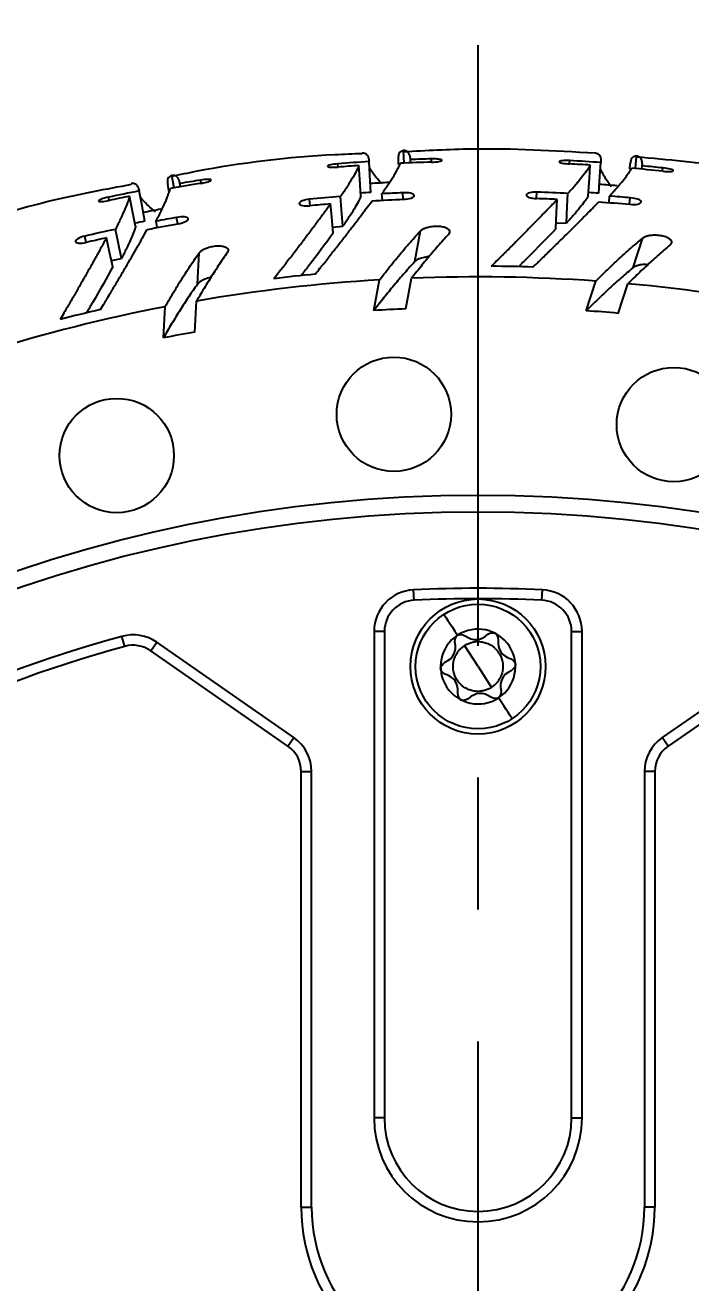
# Model space of a CAD drawing. Header units: millimetres. Extents: x 0 to 594, y 0 to 420.
# Drawn here: x 422.2 to 454.2, y 241.1 to 301.6 of the extents above; entities that cross this region are included whole.
import ezdxf

# ---------------------------------------------------------------- set-up
doc = ezdxf.new("R2010")
doc.units = ezdxf.units.MM
doc.header["$PDSIZE"] = -1
doc.linetypes.add('CENTERX2', pattern=[20.32, 12.7, -2.54, 2.54, -2.54])
doc.layers.add('중심선', color=1, linetype='CENTERX2')
doc.styles.add('누리로봇 문자스타일_20230829', font='GOTHIC.TTF')
doc.dimstyles.new('A2지시선 치수스타일', dxfattribs={"dimtxt": 4, "dimasz": 4, "dimexe": 0.5, "dimexo": 0.3, "dimgap": 0.396875, "dimtad": 0, "dimtih": 1, "dimtoh": 1, "dimdec": 1, "dimzin": 12, "dimdsep": 46, "dimtxsty": '누리로봇 문자스타일_20230829', "dimcen": 0.09, "dimclrd": 3, "dimclre": 3, "dimclrt": 3, "dimadec": 0, "dimazin": 3, "dimtm": 1e-09, "dimtfac": 1, "dimtdec": 1, "dimtofl": 0, "dimtmove": 0, "dimatfit": 3, "dimfxl": 1, "dimfrac": 2, "dimarcsym": 0})

# ---------------------------------------------------------------- blocks, each defined once
blk = doc.blocks.new('*D65')
at = {"color": 3, "lineweight": -2}
for p, q in [((372.55, 295.65), (376.55, 295.65)), ((376.55, 295.65), (422.75, 215.629)), ((426, 209.91), (426, 210.09)), ((425.91, 210), (426.09, 210))]:
    blk.add_line(p, q, dxfattribs=at)
at = {"color": 3}
blk.add_solid([(423.327, 215.962), (422.173, 215.296), (424.75, 212.165)], dxfattribs=at)
at = {"layer": 'Defpoints', "color": 0}
for p in [(424.75, 212.165), (427.25, 207.835)]:
    blk.add_point(p, dxfattribs=at)
at = {"color": 3, "insert": (341.296, 295.65), "char_height": 4, "attachment_point": 4, "style": '누리로봇 문자스타일_20230829'}
blk.add_mtext('{\\fPMingLiU|b0|i0|c129|p0;4-M6x5DP\\PPCD36}', dxfattribs=at)

msp = doc.modelspace()

# ---------------------------------------------------------------- linework, layer by layer
at = {"color": 8, "linetype": 'Continuous', "lineweight": 25}
for p, q in [((440.448, 294.975), (440.423, 295.575)), ((437.276, 294.784), (437.263, 294.941)), ((441.761, 295.021), (441.757, 295.179)), ((448.402, 294.979), (448.408, 295.094)), ((451.57, 294.711), (451.623, 295.31)), ((429.387, 293.784), (429.284, 294.376)), ((430.682, 294.005), (430.658, 294.157)), ((452.878, 294.589), (452.894, 294.743)), ((446.816, 293.268), (446.827, 293.579)), ((426.267, 293.181), (426.234, 293.335)), ((435.924, 292.923), (435.893, 293.233)), ((425.168, 291.162), (425.099, 291.463))]:
    msp.add_line(p, q, dxfattribs=at)
at = {"color": 7, "linetype": 'Continuous', "lineweight": 25}
for p, q in [((440.154, 295.183), (440.167, 294.912)), ((440.763, 294.986), (440.757, 295.146)), ((451.306, 294.956), (451.283, 294.686)), ((451.884, 294.681), (451.899, 294.841)), ((429.069, 293.952), (429.138, 293.559)), ((429.698, 293.836), (429.671, 293.995)), ((440.395, 293.243), (440.382, 293.549)), ((439.4, 293.188), (439.383, 293.5)), ((450.298, 293.076), (450.321, 293.388)), ((451.291, 292.997), (451.318, 293.306)), ((429.561, 292.056), (429.507, 292.362)), ((428.581, 291.876), (428.524, 292.183)), ((437.009, 291.896), (437.501, 291.94)), ((447.758, 292.108), (448.251, 292.087)), ((440.959, 290.236), (441.232, 291.711)), ((451.458, 289.947), (451.921, 291.373)), ((430.512, 289.153), (430.59, 290.651)), ((426.379, 290.283), (426.861, 290.39)), ((438.997, 287.884), (439.271, 289.359)), ((440.537, 287.961), (440.81, 289.436)), ((449.206, 287.871), (449.67, 289.298)), ((450.743, 287.746), (451.206, 289.173)), ((430.391, 286.842), (430.469, 288.34)), ((428.874, 286.565), (428.953, 288.063)), ((440.928, 273.942), (440.904, 274.441)), ((447.072, 273.942), (447.096, 274.441)), ((439, 272.443), (439, 249.026)), ((439.5, 272.443), (439, 272.443)), ((439.5, 272.443), (439.5, 249.026)), ((448.5, 272.443), (449, 272.443)), ((448.5, 249.026), (448.5, 272.443)), ((449, 249.026), (449, 272.443)), ((427.012, 271.72), (426.879, 272.202)), ((428.267, 271.505), (428.552, 271.916)), ((435.142, 267.333), (428.552, 271.916)), ((443.019, 272.259), (443.016, 272.258)), ((444, 270.75), (443.344, 271.756)), ((459.448, 271.916), (452.858, 267.333)), ((434.856, 266.922), (428.267, 271.505)), ((459.733, 271.505), (453.144, 266.922)), ((444, 270.75), (444.654, 269.748)), ((434.856, 266.922), (435.142, 267.333)), ((453.144, 266.922), (452.858, 267.333)), ((435.5, 265.691), (436, 265.691)), ((435.5, 244.736), (435.5, 265.691)), ((436, 244.736), (436, 265.691)), ((452, 265.691), (452, 244.736)), ((452.5, 265.691), (452, 265.691)), ((452.5, 265.691), (452.5, 244.736)), ((439.5, 249.026), (439, 249.026)), ((448.5, 249.026), (449, 249.026)), ((435.5, 244.736), (436, 244.736)), ((452.5, 244.736), (452, 244.736))]:
    msp.add_line(p, q, dxfattribs=at)
at = {"color": 7, "linetype": 'Continuous', "lineweight": 25, "flags": 128}
for points in [[(438.373, 293.382), (438.317, 294.208), (438.273, 294.857)], [(438.851, 293.566), (438.8, 294.395), (438.76, 295.047)], [(449.304, 293.403), (449.357, 294.23), (449.398, 294.879)], [(449.803, 293.523), (449.86, 294.352), (449.905, 295.003)], [(427.988, 292.179), (427.829, 292.994), (427.704, 293.635)], [(427.537, 291.934), (427.374, 292.746), (427.246, 293.384)], [(437.034, 291.598), (436.967, 292.391), (436.914, 293.013)], [(437.501, 291.94), (437.437, 292.738), (437.387, 293.365)], [(447.745, 291.81), (447.781, 292.604), (447.81, 293.228)], [(448.251, 292.087), (448.293, 292.887), (448.325, 293.515)], [(426.861, 290.39), (426.694, 291.173), (426.563, 291.789)], [(426.443, 289.991), (426.273, 290.768), (426.139, 291.378)], [(442.361, 273.263), (442.373, 273.243), (442.411, 273.186), (442.471, 273.093), (442.553, 272.968), (442.652, 272.816), (442.766, 272.642), (442.889, 272.454), (443.016, 272.258)], [(445.639, 268.237), (445.627, 268.257), (445.589, 268.314), (445.529, 268.407), (445.447, 268.532), (445.348, 268.684), (445.234, 268.858), (445.111, 269.046), (444.984, 269.242)]]:
    msp.add_lwpolyline(points, dxfattribs=at)
at = {"color": 7, "linetype": 'Continuous', "lineweight": 25}
for centre, radius in [((439.955, 282.888), 2.75), ((453.417, 282.39), 2.75), ((426.631, 280.904), 2.75), ((444, 210), 69), ((444, 210), 68.2), ((444, 270.75), 3.25), ((444, 270.75), 3)]:
    msp.add_circle(centre, radius, dxfattribs=at)
for centre, radius, start, end in [((444, 210), 85.208, 93.52588, 94.53454), ((444, 210), 85.05, 93.86091, 94.5346), ((444, 210), 85.05, 91.503, 92.51354), ((444, 210), 85.208, 91.50855, 92.181), ((444, 210), 85.05, 86.36091, 87.0346), ((444, 210), 85.208, 86.02588, 87.03454), ((444, 210), 85.208, 84.00855, 84.681), ((444, 210), 85.208, 99.00855, 99.681), ((444, 210), 85.05, 84.003, 85.01354), ((444, 210), 85.208, 101.02588, 102.03454), ((444, 210), 85.05, 99.003, 100.01354), ((444, 210), 83.724, 93.52588, 93.86092), ((444, 210), 84.15, 92.91282, 93.52681), ((444, 210), 83.627, 92.47978, 93.16492), ((444, 210), 83.627, 87.03519, 88.06289), ((444, 210), 83.724, 86.02588, 86.36092), ((444, 210), 84.15, 85.44099, 86.02497), ((444, 210), 85.05, 101.36091, 102.0346), ((444, 210), 83.627, 94.53519, 95.56289), ((444, 210), 83.315, 94.87917, 95.56687), ((444, 210), 83.315, 87.37917, 88.06687), ((444, 210), 83.627, 84.97978, 85.66492), ((444, 210), 84.15, 100.4434, 101.02519), ((444, 210), 83.627, 99.97978, 100.66492), ((444, 210), 83.627, 102.03519, 103.06289), ((444, 210), 83.724, 101.02588, 101.36092), ((444, 210), 83.315, 102.37917, 103.06687), ((444, 210), 80.015, 88.11088, 89.54301), ((444, 210), 79.5, 93.41045, 99.79934), ((444, 210), 80.015, 95.61088, 97.04301), ((444, 210), 79.5, 85.91045, 92.29934), ((444, 210), 79.5, 78.41045, 84.79934), ((444, 210), 79.5, 100.91045, 107.29934), ((444, 210), 80.015, 103.11088, 104.54301), ((443.727, 208.525), 79.5, 92.29934, 93.41045), ((443.536, 208.573), 79.5, 84.79934, 85.91045), ((443.921, 208.502), 79.5, 99.79934, 100.91045), ((441, 272.443), 2, 92.75058, 180), ((444, 210), 64.515, 87.24942, 92.75058), ((447, 272.443), 2, 360, 87.24942), ((441, 272.443), 1.5, 92.75058, 180), ((444, 210), 64.015, 87.24942, 92.75058), ((447, 272.443), 1.5, 0, 87.24942), ((444, 270.75), 1.8, 123.12132, 123.02628), ((444, 210), 64.515, 105.38911, 146.61089), ((427.41, 270.274), 2, 55.18354, 105.38911), ((427.41, 270.274), 1.5, 55.18354, 105.38911), ((444, 210), 64.015, 105.38911, 146.61089), ((434, 265.691), 1.5, 360, 55.18354), ((434, 265.691), 2, 360, 55.18354), ((454, 265.691), 2, 124.81646, 180), ((454, 265.691), 1.5, 124.81646, 180), ((444, 249.026), 5, 180, 0), ((444, 249.026), 4.5, 180, 0), ((444, 244.736), 8.5, 180, 0), ((444, 244.736), 8, 180, 0)]:
    msp.add_arc(centre, radius, start, end, dxfattribs=at)
for points, knots in [([(438.427, 295.428), (437.991, 295.412), (435.309, 295.311), (432.246, 294.949), (429.668, 294.416), (429.291, 294.338)], [0, 0, 0, 0, 0.142067, 0.874748, 1, 1, 1, 1]), ([(438.426, 295.468), (438.442, 295.469), (438.456, 295.469), (438.474, 295.469), (438.482, 295.468), (438.49, 295.467), (438.494, 295.467), (438.495, 295.466), (438.496, 295.466), (438.497, 295.466), (438.508, 295.465), (438.524, 295.461), (438.542, 295.456), (438.55, 295.453), (438.555, 295.451), (438.558, 295.45), (438.6, 295.433), (438.634, 295.407), (438.675, 295.355), (438.694, 295.325), (438.712, 295.283), (438.72, 295.261), (438.724, 295.251), (438.726, 295.245), (438.727, 295.242), (438.732, 295.224), (438.738, 295.202), (438.743, 295.176), (438.746, 295.163), (438.747, 295.156), (438.748, 295.153), (438.748, 295.151), (438.748, 295.15), (438.752, 295.128), (438.755, 295.095), (438.76, 295.047)], [0, 0, 0, 0, 0.0625, 0.0625, 0.09375, 0.109375, 0.117187, 0.121094, 0.121094, 0.125, 0.125, 0.1875, 0.21875, 0.234375, 0.234375, 0.25, 0.25, 0.5, 0.5, 0.625, 0.6875, 0.71875, 0.734375, 0.734375, 0.75, 0.75, 0.8125, 0.84375, 0.859375, 0.867187, 0.871094, 0.871094, 0.875, 0.875, 1, 1, 1, 1]), ([(440.423, 295.575), (440.334, 295.554), (440.171, 295.515), (440.166, 295.279), (440.164, 295.17)], [0, 0, 0, 0, 0.538812, 1, 1, 1, 1]), ([(440.757, 295.146), (440.755, 295.171), (440.753, 295.191), (440.75, 295.216), (440.749, 295.228), (440.747, 295.239), (440.746, 295.244), (440.746, 295.246), (440.746, 295.248), (440.746, 295.248), (440.743, 295.264), (440.739, 295.287), (440.733, 295.313), (440.73, 295.324), (440.727, 295.331), (440.726, 295.335), (440.709, 295.393), (440.687, 295.438), (440.645, 295.492), (440.622, 295.515), (440.591, 295.536), (440.575, 295.545), (440.568, 295.549), (440.563, 295.551), (440.56, 295.552), (440.547, 295.557), (440.532, 295.563), (440.513, 295.568), (440.504, 295.57), (440.499, 295.57), (440.497, 295.571), (440.496, 295.571), (440.495, 295.571), (440.479, 295.574), (440.455, 295.577), (440.423, 295.575)], [0, 0, 0, 0, 0.0625, 0.0625, 0.09375, 0.109375, 0.117188, 0.121094, 0.121094, 0.125, 0.125, 0.1875, 0.21875, 0.234375, 0.234375, 0.25, 0.25, 0.5, 0.5, 0.625, 0.6875, 0.71875, 0.734375, 0.734375, 0.75, 0.75, 0.8125, 0.84375, 0.859375, 0.867188, 0.871094, 0.871094, 0.875, 0.875, 1, 1, 1, 1]), ([(449.629, 295.451), (447.646, 295.565), (444.578, 295.743), (441.511, 295.573), (440.425, 295.512)], [0, 0, 0, 0, 0.646019, 1, 1, 1, 1]), ([(449.629, 295.465), (449.645, 295.464), (449.659, 295.462), (449.677, 295.459), (449.685, 295.457), (449.693, 295.455), (449.697, 295.454), (449.698, 295.454), (449.699, 295.453), (449.699, 295.453), (449.71, 295.45), (449.726, 295.445), (449.743, 295.437), (449.751, 295.434), (449.756, 295.431), (449.758, 295.43), (449.797, 295.407), (449.827, 295.377), (449.862, 295.32), (449.877, 295.287), (449.889, 295.244), (449.894, 295.221), (449.896, 295.211), (449.898, 295.204), (449.898, 295.201), (449.901, 295.182), (449.904, 295.16), (449.906, 295.133), (449.907, 295.12), (449.907, 295.113), (449.907, 295.11), (449.907, 295.108), (449.907, 295.107), (449.908, 295.085), (449.907, 295.052), (449.905, 295.003)], [0, 0, 0, 0, 0.0625, 0.0625, 0.09375, 0.109375, 0.117187, 0.121094, 0.121094, 0.125, 0.125, 0.1875, 0.21875, 0.234375, 0.234375, 0.25, 0.25, 0.5, 0.5, 0.625, 0.6875, 0.71875, 0.734375, 0.734375, 0.75, 0.75, 0.8125, 0.84375, 0.859375, 0.867188, 0.871094, 0.871094, 0.875, 0.875, 1, 1, 1, 1]), ([(437.263, 294.941), (437.131, 294.931), (437.005, 294.913), (436.82, 294.869), (436.769, 294.846), (436.773, 294.804), (436.827, 294.788), (437.016, 294.772), (437.144, 294.773), (437.276, 294.784)], [0, 0, 0, 0, 0.25, 0.25, 0.5, 0.5, 0.75, 0.75, 1, 1, 1, 1]), ([(438.273, 294.857), (438.26, 294.828), (438.248, 294.801), (438.232, 294.766), (438.225, 294.75), (438.217, 294.733), (438.213, 294.725), (438.212, 294.721), (438.211, 294.719), (438.21, 294.719), (438.198, 294.694), (438.18, 294.657), (438.157, 294.611), (438.147, 294.591), (438.139, 294.577), (438.136, 294.57), (438.076, 294.456), (438.011, 294.34), (437.9, 294.153), (437.841, 294.056), (437.767, 293.937), (437.728, 293.876), (437.711, 293.85), (437.7, 293.832), (437.695, 293.824), (437.665, 293.778), (437.629, 293.722), (437.587, 293.659), (437.566, 293.627), (437.555, 293.612), (437.551, 293.605), (437.548, 293.6), (437.546, 293.598), (437.509, 293.543), (437.457, 293.467), (437.387, 293.365)], [0, 0, 0, 0, 0.0625, 0.0625, 0.09375, 0.109375, 0.117187, 0.121094, 0.121094, 0.125, 0.125, 0.1875, 0.21875, 0.234375, 0.234375, 0.25, 0.25, 0.5, 0.5, 0.625, 0.6875, 0.71875, 0.734375, 0.734375, 0.75, 0.75, 0.8125, 0.84375, 0.859375, 0.867187, 0.871094, 0.871094, 0.875, 0.875, 1, 1, 1, 1]), ([(439.383, 293.5), (439.418, 293.55), (439.448, 293.593), (439.488, 293.65), (439.506, 293.676), (439.524, 293.702), (439.532, 293.715), (439.536, 293.72), (439.538, 293.723), (439.539, 293.724), (439.564, 293.761), (439.601, 293.814), (439.643, 293.878), (439.661, 293.905), (439.673, 293.923), (439.679, 293.933), (439.777, 294.081), (439.86, 294.213), (439.971, 294.396), (440.023, 294.485), (440.078, 294.584), (440.104, 294.632), (440.115, 294.652), (440.122, 294.665), (440.125, 294.671), (440.144, 294.706), (440.164, 294.746), (440.186, 294.789), (440.196, 294.81), (440.201, 294.82), (440.204, 294.824), (440.205, 294.827), (440.206, 294.829), (440.222, 294.863), (440.244, 294.911), (440.27, 294.968)], [0, 0, 0, 0, 0.0625, 0.0625, 0.09375, 0.109375, 0.117188, 0.121094, 0.121094, 0.125, 0.125, 0.1875, 0.21875, 0.234375, 0.234375, 0.25, 0.25, 0.5, 0.5, 0.625, 0.6875, 0.71875, 0.734375, 0.734375, 0.75, 0.75, 0.8125, 0.84375, 0.859375, 0.867188, 0.871094, 0.871094, 0.875, 0.875, 1, 1, 1, 1]), ([(441.769, 295.021), (441.902, 295.025), (442.029, 295.036), (442.214, 295.072), (442.265, 295.094), (442.26, 295.136), (442.206, 295.154), (442.017, 295.178), (441.889, 295.182), (441.757, 295.179)], [0, 0, 0, 0, 0.25, 0.25, 0.5, 0.5, 0.75, 0.75, 1, 1, 1, 1]), ([(448.408, 295.094), (448.275, 295.101), (448.148, 295.1), (447.96, 295.08), (447.906, 295.063), (447.904, 295.022), (447.955, 294.998), (448.141, 294.958), (448.268, 294.943), (448.4, 294.936)], [0, 0, 0, 0, 0.25, 0.25, 0.5, 0.5, 0.75, 0.75, 1, 1, 1, 1]), ([(449.398, 294.879), (449.381, 294.851), (449.366, 294.827), (449.346, 294.794), (449.336, 294.778), (449.326, 294.763), (449.321, 294.755), (449.319, 294.752), (449.318, 294.75), (449.318, 294.75), (449.303, 294.727), (449.28, 294.693), (449.251, 294.65), (449.238, 294.631), (449.229, 294.619), (449.224, 294.612), (449.15, 294.506), (449.071, 294.4), (448.937, 294.229), (448.866, 294.141), (448.776, 294.033), (448.73, 293.977), (448.71, 293.954), (448.696, 293.938), (448.69, 293.93), (448.654, 293.888), (448.611, 293.838), (448.561, 293.78), (448.536, 293.752), (448.524, 293.737), (448.518, 293.731), (448.515, 293.727), (448.513, 293.725), (448.469, 293.676), (448.407, 293.607), (448.325, 293.515)], [0, 0, 0, 0, 0.0625, 0.0625, 0.09375, 0.109375, 0.117187, 0.121094, 0.121094, 0.125, 0.125, 0.1875, 0.21875, 0.234375, 0.234375, 0.25, 0.25, 0.5, 0.5, 0.625, 0.6875, 0.71875, 0.734375, 0.734375, 0.75, 0.75, 0.8125, 0.84375, 0.859375, 0.867188, 0.871094, 0.871094, 0.875, 0.875, 1, 1, 1, 1]), ([(451.623, 295.31), (451.533, 295.301), (451.365, 295.283), (451.33, 295.049), (451.314, 294.942)], [0, 0, 0, 0, 0.538811, 1, 1, 1, 1]), ([(460.731, 293.967), (459.201, 294.267), (456.186, 294.86), (453.126, 295.134), (451.619, 295.268)], [0, 0, 0, 0, 0.507327, 1, 1, 1, 1]), ([(451.899, 294.841), (451.9, 294.866), (451.901, 294.886), (451.901, 294.911), (451.901, 294.923), (451.901, 294.934), (451.901, 294.94), (451.901, 294.942), (451.901, 294.943), (451.901, 294.944), (451.9, 294.96), (451.899, 294.983), (451.896, 295.009), (451.894, 295.021), (451.893, 295.028), (451.893, 295.032), (451.883, 295.092), (451.867, 295.14), (451.832, 295.198), (451.813, 295.224), (451.785, 295.249), (451.77, 295.26), (451.763, 295.265), (451.759, 295.268), (451.757, 295.269), (451.744, 295.276), (451.73, 295.284), (451.712, 295.291), (451.703, 295.294), (451.698, 295.295), (451.696, 295.296), (451.695, 295.296), (451.694, 295.297), (451.679, 295.301), (451.656, 295.307), (451.623, 295.31)], [0, 0, 0, 0, 0.0625, 0.0625, 0.09375, 0.109375, 0.117188, 0.121094, 0.121094, 0.125, 0.125, 0.1875, 0.21875, 0.234375, 0.234375, 0.25, 0.25, 0.5, 0.5, 0.625, 0.6875, 0.71875, 0.734375, 0.734375, 0.75, 0.75, 0.8125, 0.84375, 0.859375, 0.867187, 0.871094, 0.871094, 0.875, 0.875, 1, 1, 1, 1]), ([(429.284, 294.376), (429.199, 294.344), (429.041, 294.284), (429.068, 294.049), (429.08, 293.94)], [0, 0, 0, 0, 0.538811, 1, 1, 1, 1]), ([(429.671, 293.995), (429.666, 294.018), (429.661, 294.038), (429.655, 294.063), (429.652, 294.074), (429.649, 294.085), (429.648, 294.09), (429.647, 294.092), (429.647, 294.094), (429.647, 294.094), (429.642, 294.11), (429.635, 294.132), (429.625, 294.156), (429.621, 294.167), (429.618, 294.174), (429.616, 294.177), (429.591, 294.233), (429.563, 294.275), (429.515, 294.322), (429.489, 294.342), (429.456, 294.359), (429.438, 294.366), (429.431, 294.369), (429.425, 294.37), (429.423, 294.371), (429.41, 294.375), (429.393, 294.378), (429.374, 294.381), (429.365, 294.381), (429.36, 294.381), (429.358, 294.382), (429.357, 294.382), (429.356, 294.382), (429.34, 294.382), (429.316, 294.382), (429.284, 294.376)], [0, 0, 0, 0, 0.0625, 0.0625, 0.09375, 0.109375, 0.117187, 0.121094, 0.121094, 0.125, 0.125, 0.1875, 0.21875, 0.234375, 0.234375, 0.25, 0.25, 0.5, 0.5, 0.625, 0.6875, 0.71875, 0.734375, 0.734375, 0.75, 0.75, 0.8125, 0.84375, 0.859375, 0.867188, 0.871094, 0.871094, 0.875, 0.875, 1, 1, 1, 1]), ([(430.691, 294.002), (430.822, 294.023), (430.946, 294.052), (431.125, 294.111), (431.173, 294.139), (431.163, 294.18), (431.106, 294.191), (430.916, 294.19), (430.789, 294.178), (430.658, 294.157)], [0, 0, 0, 0, 0.25, 0.25, 0.5, 0.5, 0.75, 0.75, 1, 1, 1, 1]), ([(439.372, 293.988), (439.278, 294.093), (439.003, 294.399), (438.868, 294.603), (438.779, 294.738)], [0, 0, 0, 0, 0.342808, 1, 1, 1, 1]), ([(450.404, 293.829), (450.313, 293.961), (450.069, 294.317), (449.955, 294.549), (449.884, 294.694)], [0, 0, 0, 0, 0.3713126, 1, 1, 1, 1]), ([(450.321, 293.388), (450.362, 293.433), (450.398, 293.472), (450.445, 293.523), (450.466, 293.547), (450.488, 293.571), (450.498, 293.582), (450.502, 293.586), (450.504, 293.589), (450.505, 293.59), (450.535, 293.624), (450.578, 293.672), (450.628, 293.729), (450.65, 293.753), (450.664, 293.77), (450.671, 293.779), (450.788, 293.913), (450.887, 294.033), (451.021, 294.2), (451.084, 294.282), (451.152, 294.372), (451.184, 294.416), (451.197, 294.435), (451.206, 294.447), (451.21, 294.453), (451.233, 294.485), (451.259, 294.521), (451.286, 294.561), (451.299, 294.581), (451.305, 294.59), (451.308, 294.594), (451.31, 294.597), (451.311, 294.599), (451.332, 294.63), (451.359, 294.675), (451.393, 294.728)], [0, 0, 0, 0, 0.0625, 0.0625, 0.09375, 0.109375, 0.117188, 0.121094, 0.121094, 0.125, 0.125, 0.1875, 0.21875, 0.234375, 0.234375, 0.25, 0.25, 0.5, 0.5, 0.625, 0.6875, 0.71875, 0.734375, 0.734375, 0.75, 0.75, 0.8125, 0.84375, 0.859375, 0.867187, 0.871094, 0.871094, 0.875, 0.875, 1, 1, 1, 1]), ([(452.886, 294.585), (453.018, 294.571), (453.145, 294.566), (453.334, 294.577), (453.387, 294.592), (453.388, 294.634), (453.336, 294.66), (453.151, 294.708), (453.026, 294.729), (452.894, 294.743)], [0, 0, 0, 0, 0.25, 0.25, 0.5, 0.5, 0.75, 0.75, 1, 1, 1, 1]), ([(427.331, 293.942), (426.104, 293.715), (423.083, 293.156), (420.151, 292.234), (418.41, 291.686)], [0, 0, 0, 0, 0.406121, 1, 1, 1, 1]), ([(427.317, 294.01), (427.333, 294.013), (427.347, 294.015), (427.365, 294.016), (427.374, 294.016), (427.382, 294.017), (427.385, 294.017), (427.387, 294.017), (427.388, 294.017), (427.388, 294.017), (427.4, 294.017), (427.416, 294.016), (427.435, 294.013), (427.443, 294.011), (427.448, 294.01), (427.451, 294.009), (427.495, 293.997), (427.532, 293.976), (427.58, 293.929), (427.602, 293.902), (427.626, 293.864), (427.637, 293.843), (427.641, 293.833), (427.644, 293.827), (427.646, 293.824), (427.653, 293.807), (427.662, 293.786), (427.671, 293.761), (427.675, 293.748), (427.677, 293.742), (427.678, 293.739), (427.678, 293.737), (427.679, 293.736), (427.685, 293.715), (427.693, 293.683), (427.704, 293.635)], [0, 0, 0, 0, 0.0625, 0.0625, 0.09375, 0.109375, 0.117188, 0.121094, 0.121094, 0.125, 0.125, 0.1875, 0.21875, 0.234375, 0.234375, 0.25, 0.25, 0.5, 0.5, 0.625, 0.6875, 0.71875, 0.734375, 0.734375, 0.75, 0.75, 0.8125, 0.84375, 0.859375, 0.867188, 0.871094, 0.871094, 0.875, 0.875, 1, 1, 1, 1]), ([(428.524, 292.183), (428.551, 292.237), (428.576, 292.284), (428.608, 292.345), (428.622, 292.373), (428.637, 292.402), (428.644, 292.415), (428.647, 292.421), (428.648, 292.424), (428.649, 292.426), (428.669, 292.466), (428.698, 292.523), (428.732, 292.591), (428.746, 292.621), (428.756, 292.64), (428.761, 292.651), (428.838, 292.811), (428.903, 292.952), (428.989, 293.148), (429.029, 293.243), (429.071, 293.348), (429.09, 293.399), (429.099, 293.42), (429.104, 293.435), (429.107, 293.441), (429.12, 293.478), (429.136, 293.52), (429.152, 293.566), (429.159, 293.588), (429.163, 293.599), (429.164, 293.603), (429.165, 293.606), (429.166, 293.608), (429.178, 293.644), (429.193, 293.694), (429.211, 293.755)], [0, 0, 0, 0, 0.0625, 0.0625, 0.09375, 0.109375, 0.117188, 0.121094, 0.121094, 0.125, 0.125, 0.1875, 0.21875, 0.234375, 0.234375, 0.25, 0.25, 0.5, 0.5, 0.625, 0.6875, 0.71875, 0.734375, 0.734375, 0.75, 0.75, 0.8125, 0.84375, 0.859375, 0.867188, 0.871094, 0.871094, 0.875, 0.875, 1, 1, 1, 1]), ([(440.406, 293.239), (440.546, 293.242), (440.682, 293.262), (440.883, 293.331), (440.937, 293.376), (440.929, 293.462), (440.867, 293.5), (440.658, 293.549), (440.52, 293.558), (440.382, 293.549)], [0, 0, 0, 0, 0.25, 0.25, 0.5, 0.5, 0.75, 0.75, 1, 1, 1, 1]), ([(446.827, 293.579), (446.694, 293.584), (446.567, 293.572), (446.377, 293.521), (446.322, 293.483), (446.316, 293.401), (446.367, 293.359), (446.551, 293.293), (446.678, 293.272), (446.81, 293.268)], [0, 0, 0, 0, 0.25, 0.25, 0.5, 0.5, 0.75, 0.75, 1, 1, 1, 1]), ([(426.234, 293.335), (426.104, 293.308), (425.982, 293.274), (425.804, 293.206), (425.757, 293.176), (425.765, 293.135), (425.821, 293.126), (426.011, 293.135), (426.137, 293.153), (426.267, 293.181)], [0, 0, 0, 0, 0.25, 0.25, 0.5, 0.5, 0.75, 0.75, 1, 1, 1, 1]), ([(427.246, 293.384), (427.237, 293.353), (427.228, 293.325), (427.217, 293.288), (427.212, 293.271), (427.206, 293.253), (427.204, 293.245), (427.203, 293.241), (427.202, 293.239), (427.202, 293.238), (427.193, 293.212), (427.18, 293.173), (427.163, 293.125), (427.155, 293.103), (427.15, 293.089), (427.147, 293.081), (427.103, 292.96), (427.054, 292.837), (426.968, 292.637), (426.923, 292.533), (426.864, 292.405), (426.834, 292.34), (426.821, 292.312), (426.812, 292.293), (426.807, 292.284), (426.784, 292.234), (426.755, 292.174), (426.722, 292.106), (426.705, 292.072), (426.697, 292.055), (426.693, 292.048), (426.691, 292.043), (426.689, 292.04), (426.66, 291.981), (426.618, 291.899), (426.563, 291.789)], [0, 0, 0, 0, 0.0625, 0.0625, 0.09375, 0.109375, 0.117187, 0.121094, 0.121094, 0.125, 0.125, 0.1875, 0.21875, 0.234375, 0.234375, 0.25, 0.25, 0.5, 0.5, 0.625, 0.6875, 0.71875, 0.734375, 0.734375, 0.75, 0.75, 0.8125, 0.84375, 0.859375, 0.867188, 0.871094, 0.871094, 0.875, 0.875, 1, 1, 1, 1]), ([(428.495, 292.625), (428.371, 292.731), (428.04, 293.014), (427.87, 293.209), (427.763, 293.331)], [0, 0, 0, 0, 0.3753048, 1, 1, 1, 1]), ([(436.914, 293.013), (436.857, 292.937), (436.805, 292.866), (436.735, 292.771), (436.703, 292.726), (436.668, 292.679), (436.651, 292.656), (436.643, 292.645), (436.64, 292.641), (436.637, 292.638), (436.637, 292.636), (436.588, 292.571), (436.516, 292.473), (436.441, 292.371), (436.39, 292.303), (436.364, 292.268), (436.236, 292.095), (436.079, 291.883), (435.915, 291.664), (435.804, 291.517), (435.749, 291.443), (435.577, 291.215), (435.401, 290.983), (435.19, 290.705), (435.098, 290.585), (435.036, 290.505), (435.006, 290.465), (434.911, 290.341), (434.815, 290.216), (434.703, 290.071), (434.646, 289.998), (434.618, 289.962), (434.606, 289.946), (434.598, 289.936), (434.593, 289.93), (434.486, 289.791), (434.352, 289.621), (434.189, 289.411)], [0, 0, 0, 0, 0.0625, 0.0625, 0.09375, 0.109375, 0.117187, 0.121094, 0.123047, 0.123047, 0.125, 0.125, 0.1875, 0.21875, 0.21875, 0.25, 0.25, 0.375, 0.4375, 0.4375, 0.5, 0.5, 0.625, 0.6875, 0.71875, 0.71875, 0.75, 0.75, 0.8125, 0.84375, 0.859375, 0.867187, 0.871094, 0.871094, 0.875, 0.875, 1, 1, 1, 1]), ([(435.893, 293.233), (435.761, 293.22), (435.636, 293.192), (435.455, 293.116), (435.405, 293.072), (435.411, 292.99), (435.466, 292.955), (435.657, 292.914), (435.786, 292.91), (435.918, 292.922)], [0, 0, 0, 0, 0.25, 0.25, 0.5, 0.5, 0.75, 0.75, 1, 1, 1, 1]), ([(436.177, 289.631), (436.259, 289.735), (436.334, 289.829), (436.435, 289.954), (436.482, 290.014), (436.533, 290.076), (436.557, 290.106), (436.566, 290.119), (436.573, 290.127), (436.576, 290.13), (436.644, 290.216), (436.74, 290.337), (436.852, 290.48), (436.901, 290.541), (436.933, 290.582), (436.949, 290.603), (437.09, 290.782), (437.273, 291.017), (437.451, 291.246), (437.569, 291.397), (437.627, 291.473), (437.798, 291.694), (437.909, 291.839), (438.125, 292.122), (438.229, 292.259), (438.384, 292.463), (438.46, 292.563), (438.545, 292.677), (438.588, 292.733), (438.609, 292.761), (438.618, 292.773), (438.624, 292.78), (438.627, 292.785), (438.703, 292.885), (438.795, 293.011), (438.908, 293.16)], [0, 0, 0, 0, 0.0625, 0.0625, 0.09375, 0.109375, 0.117188, 0.121094, 0.121094, 0.125, 0.125, 0.1875, 0.21875, 0.234375, 0.234375, 0.25, 0.25, 0.375, 0.4375, 0.4375, 0.5, 0.5, 0.625, 0.625, 0.75, 0.75, 0.8125, 0.84375, 0.859375, 0.867187, 0.871094, 0.871094, 0.875, 0.875, 1, 1, 1, 1]), ([(438.373, 293.382), (438.361, 293.357), (438.341, 293.313), (438.298, 293.221), (438.21, 293.051), (438.051, 292.77), (437.846, 292.447), (437.685, 292.205), (437.583, 292.059), (437.531, 291.983), (437.501, 291.939)], [0, 0, 0, 0, 0.072316, 0.124787, 0.249627, 0.499467, 0.749581, 0.874752, 0.92813, 1, 1, 1, 1]), ([(447.81, 293.228), (447.743, 293.16), (447.683, 293.097), (447.601, 293.011), (447.563, 292.971), (447.522, 292.928), (447.503, 292.908), (447.493, 292.898), (447.489, 292.894), (447.487, 292.892), (447.486, 292.891), (447.429, 292.832), (447.345, 292.744), (447.257, 292.653), (447.198, 292.592), (447.167, 292.56), (447.018, 292.406), (446.834, 292.217), (446.643, 292.021), (446.514, 291.889), (446.45, 291.823), (446.25, 291.62), (446.045, 291.412), (445.799, 291.165), (445.693, 291.058), (445.621, 290.986), (445.586, 290.951), (445.475, 290.84), (445.364, 290.729), (445.234, 290.6), (445.168, 290.535), (445.136, 290.502), (445.122, 290.489), (445.112, 290.479), (445.107, 290.474), (444.982, 290.351), (444.827, 290.199), (444.638, 290.012)], [0, 0, 0, 0, 0.0625, 0.0625, 0.09375, 0.109375, 0.117187, 0.121094, 0.123047, 0.123047, 0.125, 0.125, 0.1875, 0.21875, 0.21875, 0.25, 0.25, 0.375, 0.4375, 0.4375, 0.5, 0.5, 0.625, 0.6875, 0.71875, 0.71875, 0.75, 0.75, 0.8125, 0.84375, 0.859375, 0.867187, 0.871094, 0.871094, 0.875, 0.875, 1, 1, 1, 1]), ([(446.638, 289.971), (446.733, 290.063), (446.819, 290.146), (446.936, 290.258), (446.991, 290.31), (447.049, 290.366), (447.076, 290.393), (447.088, 290.404), (447.095, 290.411), (447.098, 290.414), (447.177, 290.49), (447.288, 290.598), (447.418, 290.724), (447.474, 290.779), (447.511, 290.815), (447.531, 290.834), (447.693, 290.993), (447.906, 291.201), (448.112, 291.406), (448.248, 291.54), (448.316, 291.608), (448.514, 291.805), (448.643, 291.934), (448.894, 292.186), (449.016, 292.309), (449.196, 292.491), (449.284, 292.58), (449.384, 292.682), (449.433, 292.732), (449.457, 292.756), (449.468, 292.767), (449.475, 292.774), (449.479, 292.778), (449.567, 292.868), (449.675, 292.98), (449.806, 293.113)], [0, 0, 0, 0, 0.0625, 0.0625, 0.09375, 0.109375, 0.117187, 0.121094, 0.121094, 0.125, 0.125, 0.1875, 0.21875, 0.234375, 0.234375, 0.25, 0.25, 0.375, 0.4375, 0.4375, 0.5, 0.5, 0.625, 0.625, 0.75, 0.75, 0.8125, 0.84375, 0.859375, 0.867187, 0.871094, 0.871094, 0.875, 0.875, 1, 1, 1, 1]), ([(449.304, 293.403), (449.29, 293.38), (449.264, 293.339), (449.209, 293.253), (449.1, 293.096), (448.905, 292.839), (448.66, 292.545), (448.469, 292.326), (448.349, 292.194), (448.287, 292.126), (448.251, 292.087)], [0, 0, 0, 0, 0.072316, 0.124787, 0.249627, 0.499467, 0.749581, 0.874752, 0.92813, 1, 1, 1, 1]), ([(451.302, 292.996), (451.441, 292.98), (451.578, 292.983), (451.786, 293.025), (451.846, 293.062), (451.849, 293.149), (451.792, 293.195), (451.592, 293.271), (451.456, 293.297), (451.318, 293.306)], [0, 0, 0, 0, 0.25, 0.25, 0.5, 0.5, 0.75, 0.75, 1, 1, 1, 1]), ([(429.572, 292.058), (429.71, 292.079), (429.843, 292.117), (430.032, 292.211), (430.081, 292.263), (430.061, 292.347), (429.994, 292.377), (429.781, 292.398), (429.643, 292.389), (429.507, 292.362)], [0, 0, 0, 0, 0.25, 0.25, 0.5, 0.5, 0.75, 0.75, 1, 1, 1, 1]), ([(425.85, 287.929), (425.918, 288.042), (425.98, 288.145), (426.063, 288.283), (426.103, 288.348), (426.144, 288.417), (426.164, 288.449), (426.172, 288.463), (426.178, 288.472), (426.18, 288.476), (426.236, 288.569), (426.316, 288.702), (426.409, 288.859), (426.449, 288.926), (426.475, 288.97), (426.489, 288.994), (426.605, 289.189), (426.756, 289.445), (426.903, 289.696), (426.999, 289.862), (427.048, 289.945), (427.188, 290.186), (427.279, 290.344), (427.456, 290.652), (427.542, 290.802), (427.668, 291.025), (427.73, 291.134), (427.801, 291.258), (427.835, 291.319), (427.852, 291.349), (427.86, 291.362), (427.865, 291.371), (427.868, 291.376), (427.929, 291.485), (428.005, 291.621), (428.097, 291.784)], [0, 0, 0, 0, 0.0625, 0.0625, 0.09375, 0.109375, 0.117188, 0.121094, 0.121094, 0.125, 0.125, 0.1875, 0.21875, 0.234375, 0.234375, 0.25, 0.25, 0.375, 0.4375, 0.4375, 0.5, 0.5, 0.625, 0.625, 0.75, 0.75, 0.8125, 0.84375, 0.859375, 0.867187, 0.871094, 0.871094, 0.875, 0.875, 1, 1, 1, 1]), ([(427.537, 291.934), (427.529, 291.908), (427.515, 291.862), (427.484, 291.764), (427.419, 291.585), (427.298, 291.286), (427.137, 290.939), (427.009, 290.678), (426.927, 290.519), (426.885, 290.437), (426.861, 290.39)], [0, 0, 0, 0, 0.072316, 0.124787, 0.249627, 0.499467, 0.749581, 0.874752, 0.92813, 1, 1, 1, 1]), ([(441.232, 291.711), (441.244, 291.723), (441.266, 291.746), (441.31, 291.778), (441.36, 291.808), (441.418, 291.835), (441.482, 291.861), (441.564, 291.887), (441.667, 291.913), (441.833, 291.94), (442.057, 291.952), (442.314, 291.922), (442.479, 291.864), (442.569, 291.805), (442.613, 291.755), (442.637, 291.702), (442.635, 291.666), (442.633, 291.648)], [0, 0, 0, 0, 0.042908, 0.084754, 0.125963, 0.166979, 0.208251, 0.250223, 0.312969, 0.375442, 0.499538, 0.624102, 0.749015, 0.81099, 0.874566, 0.936996, 1, 1, 1, 1]), ([(447.745, 291.81), (447.319, 291.369), (446.794, 290.825), (446.078, 290.119), (445.942, 289.985)], [0, 0, 0, 0, 0.810117, 1, 1, 1, 1]), ([(426.139, 291.378), (426.092, 291.295), (426.05, 291.218), (425.994, 291.115), (425.967, 291.066), (425.939, 291.014), (425.925, 290.99), (425.919, 290.978), (425.916, 290.973), (425.914, 290.97), (425.913, 290.968), (425.874, 290.897), (425.815, 290.79), (425.754, 290.68), (425.712, 290.605), (425.691, 290.567), (425.587, 290.379), (425.458, 290.149), (425.324, 289.91), (425.234, 289.75), (425.189, 289.669), (425.048, 289.421), (424.904, 289.168), (424.731, 288.865), (424.656, 288.734), (424.605, 288.646), (424.58, 288.603), (424.502, 288.467), (424.423, 288.331), (424.331, 288.172), (424.285, 288.093), (424.261, 288.053), (424.251, 288.036), (424.245, 288.025), (424.241, 288.018), (424.153, 287.867), (424.042, 287.68), (423.908, 287.451)], [0, 0, 0, 0, 0.0625, 0.0625, 0.09375, 0.109375, 0.117187, 0.121094, 0.123047, 0.123047, 0.125, 0.125, 0.1875, 0.21875, 0.21875, 0.25, 0.25, 0.375, 0.4375, 0.4375, 0.5, 0.5, 0.625, 0.6875, 0.71875, 0.71875, 0.75, 0.75, 0.8125, 0.84375, 0.859375, 0.867187, 0.871094, 0.871094, 0.875, 0.875, 1, 1, 1, 1]), ([(425.099, 291.463), (424.969, 291.433), (424.849, 291.389), (424.679, 291.29), (424.635, 291.24), (424.652, 291.158), (424.711, 291.131), (424.906, 291.116), (425.034, 291.128), (425.163, 291.158)], [0, 0, 0, 0, 0.25, 0.25, 0.5, 0.5, 0.75, 0.75, 1, 1, 1, 1]), ([(437.034, 291.598), (436.67, 291.106), (436.22, 290.498), (435.603, 289.705), (435.485, 289.555)], [0, 0, 0, 0, 0.810117, 1, 1, 1, 1]), ([(439.271, 289.359), (439.362, 289.478), (439.545, 289.717), (439.822, 290.066), (440.1, 290.409), (440.38, 290.746), (440.663, 291.076), (440.947, 291.399), (441.137, 291.607), (441.232, 291.711)], [0, 0, 0, 0, 0.139636, 0.280351, 0.422141, 0.565003, 0.708934, 0.853933, 1, 1, 1, 1]), ([(442.578, 291.548), (442.493, 291.454), (442.321, 291.265), (442.065, 290.974), (441.811, 290.677), (441.558, 290.375), (441.307, 290.067), (441.058, 289.755), (440.893, 289.542), (440.81, 289.436)], [0, 0, 0, 0, 0.145929, 0.290836, 0.434721, 0.577582, 0.719418, 0.860225, 1, 1, 1, 1]), ([(449.67, 289.298), (449.776, 289.404), (449.989, 289.616), (450.308, 289.926), (450.629, 290.231), (450.951, 290.528), (451.274, 290.818), (451.598, 291.102), (451.813, 291.283), (451.921, 291.373)], [0, 0, 0, 0, 0.139663, 0.280396, 0.422195, 0.565056, 0.708979, 0.85396, 1, 1, 1, 1]), ([(451.921, 291.373), (451.934, 291.383), (451.96, 291.403), (452.007, 291.429), (452.061, 291.452), (452.121, 291.472), (452.188, 291.489), (452.273, 291.505), (452.379, 291.517), (452.547, 291.522), (452.771, 291.504), (453.021, 291.442), (453.178, 291.362), (453.259, 291.292), (453.296, 291.237), (453.313, 291.181), (453.306, 291.146), (453.302, 291.128)], [0, 0, 0, 0, 0.04291, 0.084758, 0.125968, 0.166983, 0.208254, 0.250222, 0.31297, 0.375442, 0.499538, 0.624102, 0.749015, 0.810991, 0.874566, 0.936996, 1, 1, 1, 1]), ([(428.953, 288.063), (429.028, 288.193), (429.178, 288.453), (429.407, 288.835), (429.638, 289.212), (429.872, 289.583), (430.109, 289.947), (430.348, 290.304), (430.509, 290.535), (430.59, 290.651)], [0, 0, 0, 0, 0.139607, 0.280303, 0.422084, 0.564946, 0.708887, 0.853905, 1, 1, 1, 1]), ([(431.946, 290.665), (431.874, 290.56), (431.729, 290.351), (431.513, 290.028), (431.299, 289.701), (431.088, 289.368), (430.88, 289.03), (430.673, 288.689), (430.537, 288.456), (430.469, 288.34)], [0, 0, 0, 0, 0.145947, 0.290867, 0.434758, 0.577619, 0.719449, 0.860243, 1, 1, 1, 1]), ([(430.59, 290.651), (430.6, 290.664), (430.62, 290.69), (430.659, 290.727), (430.705, 290.763), (430.758, 290.798), (430.818, 290.832), (430.896, 290.869), (430.995, 290.908), (431.156, 290.956), (431.377, 290.997), (431.635, 291.001), (431.807, 290.965), (431.904, 290.918), (431.954, 290.875), (431.985, 290.826), (431.987, 290.79), (431.988, 290.772)], [0, 0, 0, 0, 0.042905, 0.08475, 0.125959, 0.166974, 0.208248, 0.250223, 0.312969, 0.375442, 0.499538, 0.624102, 0.749015, 0.810989, 0.874566, 0.936995, 1, 1, 1, 1]), ([(453.235, 291.036), (453.137, 290.953), (452.943, 290.789), (452.651, 290.534), (452.36, 290.272), (452.07, 290.006), (451.781, 289.733), (451.494, 289.457), (451.302, 289.267), (451.206, 289.173)], [0, 0, 0, 0, 0.145912, 0.290808, 0.434687, 0.577548, 0.71939, 0.860208, 1, 1, 1, 1]), ([(426.443, 289.991), (426.146, 289.455), (425.779, 288.794), (425.271, 287.927), (425.174, 287.763)], [0, 0, 0, 0, 0.810117, 1, 1, 1, 1]), ([(440.959, 290.236), (440.875, 290.145), (440.709, 289.964), (440.46, 289.682), (440.213, 289.396), (439.967, 289.103), (439.722, 288.806), (439.479, 288.504), (439.238, 288.197), (439.077, 287.988), (438.997, 287.884)], [0, 0, 0, 0, 0.127806, 0.254811, 0.381017, 0.506422, 0.631025, 0.754824, 0.877816, 1, 1, 1, 1]), ([(441.672, 290.465), (441.627, 290.464), (441.488, 290.461), (441.278, 290.414), (441.141, 290.361), (441.083, 290.329), (441.068, 290.321), (441.018, 290.291), (440.985, 290.26), (440.959, 290.236)], [0, 0, 0, 0, 0.141681, 0.439182, 0.71839, 0.726359, 0.742126, 0.797031, 1, 1, 1, 1]), ([(451.458, 289.947), (451.363, 289.868), (451.175, 289.709), (450.891, 289.463), (450.608, 289.211), (450.326, 288.953), (450.045, 288.69), (449.765, 288.422), (449.485, 288.15), (449.299, 287.964), (449.206, 287.871)], [0, 0, 0, 0, 0.127806, 0.254811, 0.381017, 0.506422, 0.631025, 0.754824, 0.877816, 1, 1, 1, 1]), ([(452.194, 290.08), (452.15, 290.085), (452.012, 290.1), (451.797, 290.081), (451.655, 290.047), (451.593, 290.022), (451.577, 290.016), (451.524, 289.993), (451.487, 289.967), (451.458, 289.947)], [0, 0, 0, 0, 0.141679, 0.439181, 0.718391, 0.726362, 0.742125, 0.797031, 1, 1, 1, 1]), ([(431.189, 289.472), (431.145, 289.466), (431.007, 289.444), (430.805, 289.37), (430.677, 289.3), (430.623, 289.261), (430.609, 289.251), (430.564, 289.215), (430.535, 289.18), (430.512, 289.153)], [0, 0, 0, 0, 0.141681, 0.43918, 0.718393, 0.726363, 0.742124, 0.797033, 1, 1, 1, 1]), ([(430.512, 289.153), (430.441, 289.052), (430.3, 288.85), (430.09, 288.539), (429.882, 288.222), (429.676, 287.9), (429.472, 287.574), (429.271, 287.242), (429.072, 286.907), (428.94, 286.679), (428.874, 286.565)], [0, 0, 0, 0, 0.127806, 0.254811, 0.381017, 0.506422, 0.631025, 0.754824, 0.877816, 1, 1, 1, 1]), ([(444.654, 269.748), (444.627, 269.731), (444.573, 269.698), (444.489, 269.657), (444.402, 269.621), (444.312, 269.594), (444.174, 269.562), (443.985, 269.545), (443.75, 269.572), (443.525, 269.642), (443.249, 269.794), (442.968, 270.08), (442.82, 270.452), (442.792, 270.765), (442.818, 271), (442.889, 271.226), (442.99, 271.41), (443.104, 271.555), (443.215, 271.665), (443.301, 271.726), (443.344, 271.756)], [0, 0, 0, 0, 0.025234, 0.050224, 0.075125, 0.100094, 0.125286, 0.187843, 0.250405, 0.312961, 0.375523, 0.500028, 0.624532, 0.687089, 0.749651, 0.812207, 0.874769, 0.916633, 0.958134, 1, 1, 1, 1]), ([(443.344, 271.756), (443.37, 271.773), (443.424, 271.806), (443.508, 271.847), (443.595, 271.883), (443.685, 271.911), (443.823, 271.942), (444.012, 271.959), (444.247, 271.933), (444.473, 271.862), (444.748, 271.71), (445.029, 271.424), (445.178, 271.052), (445.206, 270.739), (445.179, 270.504), (445.109, 270.278), (445.007, 270.094), (444.894, 269.949), (444.782, 269.838), (444.697, 269.778), (444.654, 269.748)], [0, 0, 0, 0, 0.025213, 0.050192, 0.075093, 0.100073, 0.125288, 0.187844, 0.250406, 0.312962, 0.375524, 0.500028, 0.624532, 0.687088, 0.74965, 0.812206, 0.874768, 0.916662, 0.958164, 1, 1, 1, 1])]:
    msp.add_open_spline(points, degree=3, knots=knots, dxfattribs=at)
for points in [[(438.908, 293.16), (439.407, 293.191), (439.907, 293.217), (440.406, 293.239)], [(449.806, 293.113), (450.305, 293.078), (450.804, 293.039), (451.302, 292.996)], [(428.097, 291.784), (428.588, 291.879), (429.08, 291.971), (429.572, 292.058)], [(442.633, 291.648), (442.627, 291.615), (442.608, 291.581), (442.578, 291.548)], [(453.302, 291.128), (453.292, 291.096), (453.269, 291.064), (453.235, 291.036)], [(431.988, 290.772), (431.986, 290.737), (431.972, 290.701), (431.946, 290.665)], [(444.469, 272.301), (444.611, 272.379), (444.724, 272.398), (444.807, 272.359)], [(442.411, 270.955), (442.829, 271.15), (442.989, 271.475), (442.891, 271.932)], [(442.891, 271.932), (442.895, 272.094), (442.935, 272.201), (443.01, 272.253)], [(443.019, 272.259), (443.101, 272.309), (443.222, 272.299), (443.382, 272.229)], [(443.382, 272.229), (443.76, 271.964), (444.123, 271.989), (444.469, 272.301)], [(444.816, 272.354), (444.901, 272.308), (444.953, 272.198), (444.972, 272.024)], [(444.972, 272.024), (444.932, 271.565), (445.134, 271.263), (445.578, 271.119)], [(442.203, 270.655), (442.2, 270.751), (442.269, 270.851), (442.411, 270.955)], [(442.422, 270.381), (442.284, 270.465), (442.211, 270.553), (442.203, 270.644)], [(445.589, 270.545), (445.171, 270.35), (445.011, 270.025), (445.109, 269.568)], [(445.578, 271.119), (445.716, 271.035), (445.789, 270.947), (445.797, 270.856)], [(445.797, 270.845), (445.8, 270.749), (445.731, 270.649), (445.589, 270.545)], [(443.028, 269.476), (443.068, 269.935), (442.866, 270.237), (442.422, 270.381)], [(443.184, 269.146), (443.099, 269.192), (443.047, 269.302), (443.028, 269.476)], [(444.618, 269.271), (444.24, 269.536), (443.877, 269.511), (443.531, 269.199)], [(445.109, 269.568), (445.105, 269.406), (445.065, 269.299), (444.99, 269.247)], [(443.531, 269.199), (443.389, 269.121), (443.276, 269.102), (443.193, 269.141)], [(444.981, 269.241), (444.899, 269.191), (444.778, 269.201), (444.618, 269.271)]]:
    msp.add_open_spline(points, degree=3, dxfattribs=at)
at = {"layer": '중심선', "ltscale": 2.5}
msp.add_line((444, 119.353), (444, 300.647), dxfattribs=at)

# ---------------------------------------------------------------- dimensions: what is measured, and where the dimension line sits
dim = msp.add_diameter_dim_2p(p1=(427.25, 207.835), p2=(424.75, 212.165), text='{\\fPMingLiU|b0|i0|c129|p0;4-M6x5DP\\PPCD36}', dimstyle='A2지시선 치수스타일')
dim.commit()
dim.dimension.update_dxf_attribs({"geometry": '*D65', "text_midpoint": (356.725, 295.65), "dimtype": 163})

doc.saveas('drawing.dxf')
